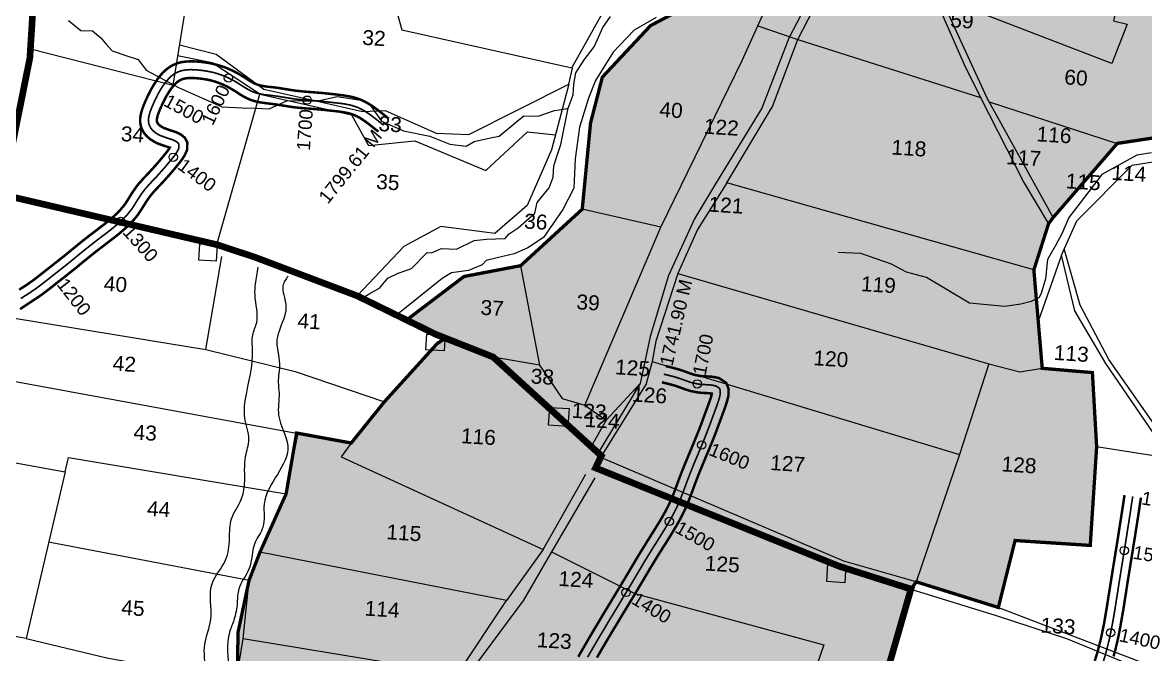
# Model space of a CAD drawing. Header units: inches. Extents: x 201618 to 222325, y 1599056 to 1612709.
# Drawn here: x 203274 to 204625, y 1604936 to 1605696 of the extents above; entities that cross this region are included whole.
import ezdxf
from ezdxf.enums import TextEntityAlignment as Align

# ---------------------------------------------------------------- set-up
doc = ezdxf.new("R2010")
doc.units = ezdxf.units.IN
doc.header["$LTSCALE"] = 15
doc.header["$MEASUREMENT"] = 0
doc.header["$PDMODE"] = 32
doc.header["$PDSIZE"] = 10
doc.linetypes.add('ACAD_ISO02W100', pattern=[15, 12, -3])
doc.linetypes.add('HIDDEN2', pattern=[0.1875, 0.125, -0.0625])
for name, color, linetype in [('CANAL1', 7, 'Continuous'), ('CHANAGE', 1, 'Continuous'), ('PLOTS', 7, 'Continuous'), ('PLOTS NO', 7, 'Continuous'), ('STREAMS', 4, 'Continuous'), ('VILLAGE BOUNDARY STONES', 1, 'Continuous'), ('VILLAGE BOUNDAY', 5, 'Continuous'), ('WUA-12', 3, 'Continuous')]:
    doc.layers.add(name, color=color, linetype=linetype)
doc.styles.get("Standard").update_dxf_attribs({"font": 'arial.ttf'})

msp = doc.modelspace()

# ---------------------------------------------------------------- hatches: boundary and pattern name
at = {"layer": 'PLOTS NO', "true_color": 0x58ba48}
h = msp.add_hatch(dxfattribs=at)
h.set_pattern_fill('ANSI31', color=85)
h.set_pattern_definition([(45, (0, 0), (-0.088388347648, 0.088388347648), [])])
h.paths.add_polyline_path([(203783.2, 1605316), (203736.1, 1605337.8), (203805.1, 1605390.1), (203873.2, 1605403.1), (203947.3, 1605471), (203957.3, 1605574.7), (203971.5, 1605629.8), (204029.4, 1605691.7), (204125.7, 1605742.6), (204135.3, 1605743.5), (204188, 1605781.4), (204271.6, 1605901.3), (204275.1, 1605907.3), (204316.9, 1605951.1), (204335, 1605970.7), (204374, 1606000.8), (204397.3, 1606027.5), (204410.1, 1606033.3), (204440.6, 1606072.6), (204495.1, 1606152.2), (204677, 1606277.9), (204684.4, 1606292.7), (204732.5, 1606313.3), (204823.1, 1606264.6), (204893.1, 1606252.8), (205011.2, 1606281.7), (205013, 1606242.2), (204993.5, 1606145.2), (204922.6, 1606073), (204870, 1606082.8), (204820.1, 1605900.7), (204836, 1605898.7), (204830.5, 1605885.7), (204819.5, 1605836.1), (204789.2, 1605742.3), (204766.1, 1605690.4), (204699.5, 1605566.6), (204590.7, 1605550.1), (204513.7, 1605461.1), (204508.1, 1605453.6), (204490.4, 1605398), (204500.5, 1605279.7), (204560.8, 1605274.6), (204565.9, 1605185.2), (204558.2, 1605066.8), (204467.8, 1605072.7), (204447.7, 1604992.2), (204349, 1605023), (204342.6, 1605014.3), (204268.3, 1605039.4), (204084.8, 1605108.8), (203963.3, 1605160), (203967.5, 1605174.5), (203903.8, 1605233.9), (203840.2, 1605293.3)])
at = {"layer": 'PLOTS NO', "true_color": 0xcd6928}
h = msp.add_hatch(color=32, dxfattribs=at)
h.dxf.hatch_style = 1
h.paths.add_polyline_path([(203403.5, 1604029.4), (203407.2, 1604051.6), (203410.9, 1604073.7), (203418.8, 1604092.4), (203412.8, 1604113.1), (203415.3, 1604124.6), (203445.7, 1604171.2), (203447.2, 1604170.7), (203460.9, 1604219.5), (203504.7, 1604267.9), (203552.3, 1604346.6), (203593.4, 1604414.1), (203640.1, 1604537.1), (203651.9, 1604565.6), (203637.5, 1604609.3), (203597.8, 1604738.2), (203565.8, 1604832.7), (203532.1, 1604887.4), (203533.4, 1604962.5), (203546.6, 1605024.7), (203559.7, 1605058.5), (203591.2, 1605128.8), (203603.8, 1605201.9), (203669.5, 1605189.9), (203709.4, 1605239.5), (203773.1, 1605309.7), (203783.2, 1605316), (203840.2, 1605293.3), (203967.5, 1605174.5), (203963.3, 1605160), (204084.8, 1605108.8), (204268.3, 1605039.4), (204342.6, 1605014.3), (204313.5, 1604913.4), (204392.3, 1604858.1), (204221.1, 1604898.4), (204206.6, 1604848.7), (204181.5, 1604850.1), (204160.2, 1604774.2), (204149.4, 1604735.5), (204141.1, 1604705.8), (204132.8, 1604676), (204129, 1604662.6), (204111.6, 1604600.2), (204106.3, 1604582.4), (204093.9, 1604540.8), (204078.5, 1604489.2), (204074.4, 1604482), (204057.3, 1604468), (204026.9, 1604398.5), (204000.6, 1604328), (203987, 1604277.2), (203968.2, 1604237.3), (203937.6, 1604202.1), (203885.4, 1604142.3), (203856.1, 1604116.6), (203820.5, 1604096.8), (203768.1, 1604080.6), (203757.2, 1604074), (203751.6, 1604062.8), (203751, 1604036.2), (203771.4, 1603977.1), (203776.3, 1603962.1), (203663.8, 1603983.1)])

# ---------------------------------------------------------------- linework, layer by layer
at = {"layer": 'CANAL1', "color": 200, "linetype": 'ByBlock', "ltscale": 40, "const_width": 3}
for points in [[(203270.2, 1605374.2), (203273.7, 1605376.5), (203277.1, 1605378.7), (203280.4, 1605380.9), (203283.3, 1605382.9), (203286.8, 1605385.4), (203289.9, 1605387.7), (203293.1, 1605390.2), (203296.3, 1605392.7), (203299.5, 1605395.2), (203302.7, 1605397.8), (203306, 1605400.3), (203309.2, 1605402.8), (203312.4, 1605405.4), (203315.6, 1605407.9), (203318.8, 1605410.4), (203322.3, 1605413.2), (203325.1, 1605415.4), (203328.3, 1605418), (203331.4, 1605420.6), (203334.6, 1605423.2), (203337.8, 1605425.8), (203341.6, 1605429), (203344.2, 1605431.1), (203347.5, 1605433.7), (203350.8, 1605436.2), (203354, 1605438.8), (203357.3, 1605441.3), (203361.5, 1605444.5), (203363.9, 1605446.3), (203367.1, 1605448.8), (203370.3, 1605451.2), (203373.5, 1605453.7), (203376.6, 1605456.2), (203380.8, 1605459.7), (203382.6, 1605461.2), (203385.5, 1605463.8), (203388.2, 1605466.4), (203390.8, 1605469.1), (203393.2, 1605471.8), (203396.5, 1605475.9), (203397.7, 1605477.4), (203399.8, 1605480.6), (203401.8, 1605483.9), (203404, 1605487.4), (203406.3, 1605491), (203410, 1605496.4), (203411.5, 1605498.5), (203414.3, 1605502), (203417.3, 1605505.3), (203420.2, 1605508.6), (203423.1, 1605511.6), (203425.8, 1605514.5), (203427.4, 1605516.2), (203431, 1605520.1), (203433.5, 1605522.9), (203436.1, 1605525.8), (203438.7, 1605528.9), (203441.5, 1605532.2), (203443.4, 1605534.5), (203447.4, 1605539.4), (203449.9, 1605542.8), (203451.3, 1605545), (203448.2, 1605546.1), (203443.4, 1605547.6), (203436.1, 1605550.3), (203432.8, 1605552), (203427.9, 1605555.1), (203423.4, 1605559), (203419.5, 1605563.8), (203416.7, 1605570), (203415.7, 1605575.5), (203415.8, 1605581.2), (203416.8, 1605586.6), (203418.3, 1605591.6), (203420, 1605596.3), (203422.2, 1605601.4), (203423.7, 1605604.7), (203425.6, 1605608.6), (203427.5, 1605612.5), (203429.6, 1605616.4), (203431.8, 1605620.2), (203434.9, 1605624.9), (203436.9, 1605627.8), (203439.8, 1605631.6), (203443.1, 1605635.3), (203446.9, 1605638.8), (203451.1, 1605642), (203455.7, 1605644.6), (203460.8, 1605646.6), (203465.9, 1605647.9), (203471, 1605648.5), (203475.9, 1605648.8), (203480.7, 1605648.7), (203485.7, 1605648.4), (203489.8, 1605648), (203494.3, 1605647.4), (203498.7, 1605646.7), (203503.1, 1605645.8), (203507.4, 1605644.7), (203511.6, 1605643.5), (203516, 1605642.1), (203520.2, 1605640.5), (203524.3, 1605638.7), (203528.4, 1605636.8), (203532.4, 1605634.7), (203536.5, 1605632.3), (203540.1, 1605630.1), (203543.6, 1605627.8), (203546.9, 1605625.7), (203550.1, 1605623.8), (203553.1, 1605622.2), (203555.8, 1605621.1), (203559, 1605620.1), (203562.3, 1605619.3), (203565.9, 1605618.7), (203569.7, 1605618.2), (203573.8, 1605617.8), (203578.2, 1605617.3), (203582.3, 1605616.7), (203586.5, 1605616), (203590.6, 1605615.4), (203594.7, 1605614.7), (203598.6, 1605614.1), (203602.9, 1605613.5), (203606.3, 1605613.1), (203610.2, 1605612.7), (203614.2, 1605612.3), (203618.2, 1605612), (203622.3, 1605611.7), (203627.4, 1605611.3), (203630.6, 1605611), (203634.7, 1605610.7), (203638.9, 1605610.3), (203643, 1605609.8), (203647.1, 1605609.4), (203652.6, 1605608.8), (203655.4, 1605608.4), (203659.7, 1605607.9), (203664.1, 1605607.2), (203668.6, 1605606.4), (203673.2, 1605605.3), (203679.3, 1605603.3), (203682.2, 1605602.1), (203686.5, 1605600), (203690.5, 1605597.7), (203694.4, 1605595.3), (203698.1, 1605592.7), (203702.9, 1605589.1), (203705, 1605587.5), (203708.3, 1605584.9), (203711.6, 1605582.3), (203714.7, 1605579.7)], [(203271.3, 1605350.8), (203274, 1605352.7), (203277.8, 1605355.3), (203281.1, 1605357.5), (203284.6, 1605359.7), (203288, 1605362), (203291.6, 1605364.3), (203294.8, 1605366.5), (203298.6, 1605369.2), (203302, 1605371.8), (203305.4, 1605374.4), (203308.6, 1605376.9), (203311.9, 1605379.5), (203315.1, 1605382.1), (203318.3, 1605384.6), (203321.5, 1605387.1), (203324.8, 1605389.6), (203328, 1605392.1), (203331.2, 1605394.7), (203334.8, 1605397.6), (203337.7, 1605399.9), (203340.9, 1605402.5), (203344.1, 1605405.2), (203347.3, 1605407.8), (203350.4, 1605410.3), (203354.2, 1605413.4), (203356.7, 1605415.4), (203359.9, 1605418), (203363.1, 1605420.5), (203366.3, 1605423), (203369.5, 1605425.4), (203373.7, 1605428.6), (203376, 1605430.4), (203379.3, 1605432.9), (203382.5, 1605435.4), (203385.9, 1605438), (203389.2, 1605440.6), (203393.7, 1605444.4), (203395.8, 1605446.2), (203399, 1605449.1), (203402.3, 1605452.2), (203405.4, 1605455.4), (203408.5, 1605458.8), (203412.5, 1605463.7), (203414.1, 1605466), (203416.5, 1605469.7), (203418.8, 1605473.3), (203421, 1605476.8), (203423, 1605480.1), (203426.3, 1605484.8), (203427.3, 1605486.2), (203429.7, 1605489.2), (203432.2, 1605492.1), (203434.9, 1605495), (203437.6, 1605497.9), (203440.4, 1605500.8), (203442, 1605502.5), (203445.8, 1605506.7), (203448.5, 1605509.7), (203451.2, 1605512.7), (203453.9, 1605515.9), (203456.8, 1605519.3), (203458.9, 1605521.8), (203463.2, 1605527.1), (203466.5, 1605531.5), (203469.5, 1605536.3), (203472.1, 1605542.3), (203472.4, 1605551.4), (203469.4, 1605556.9), (203464.5, 1605560.9), (203459.4, 1605563.4), (203454.5, 1605565.1), (203450, 1605566.5), (203444.1, 1605568.7), (203442.6, 1605569.5), (203439.8, 1605571.2), (203437.9, 1605572.9), (203436.7, 1605574.4), (203435.9, 1605576.1), (203435.7, 1605577.1), (203435.8, 1605579.2), (203436.3, 1605582), (203437.2, 1605585.2), (203438.6, 1605588.8), (203440.5, 1605593.3), (203441.9, 1605596.3), (203443.6, 1605599.9), (203445.3, 1605603.3), (203447, 1605606.6), (203448.9, 1605609.7), (203451.4, 1605613.7), (203452.9, 1605615.9), (203455.2, 1605618.7), (203457.5, 1605621.3), (203459.8, 1605623.5), (203462.1, 1605625.2), (203464.4, 1605626.5), (203466.9, 1605627.5), (203469.7, 1605628.2), (203472.8, 1605628.6), (203476.2, 1605628.8), (203479.9, 1605628.7), (203484.1, 1605628.4), (203487.6, 1605628.1), (203491.4, 1605627.6), (203495.1, 1605627), (203498.7, 1605626.3), (203502.3, 1605625.4), (203505.7, 1605624.4), (203509.3, 1605623.2), (203512.7, 1605621.9), (203516.1, 1605620.5), (203519.5, 1605618.9), (203522.8, 1605617.1), (203526.2, 1605615.1), (203529.4, 1605613.2), (203532.8, 1605611), (203536.5, 1605608.6), (203540.4, 1605606.3), (203544.6, 1605604.1), (203548.9, 1605602.3), (203553.8, 1605600.8), (203558.5, 1605599.7), (203563, 1605599), (203567.3, 1605598.4), (203571.5, 1605597.9), (203575.7, 1605597.4), (203579.4, 1605596.9), (203583.4, 1605596.3), (203587.4, 1605595.6), (203591.4, 1605595), (203595.6, 1605594.3), (203600.3, 1605593.6), (203604.1, 1605593.2), (203608.3, 1605592.8), (203612.5, 1605592.4), (203616.7, 1605592.1), (203620.8, 1605591.8), (203625.7, 1605591.4), (203628.8, 1605591.1), (203632.8, 1605590.8), (203636.9, 1605590.4), (203640.9, 1605589.9), (203644.9, 1605589.5), (203650.3, 1605588.9), (203653, 1605588.6), (203657, 1605588.1), (203660.8, 1605587.5), (203664.4, 1605586.8), (203667.7, 1605586), (203672.4, 1605584.5), (203674, 1605583.8), (203677.2, 1605582.3), (203680.2, 1605580.6), (203683.3, 1605578.6), (203686.4, 1605576.5), (203690.8, 1605573.2), (203692.7, 1605571.7), (203695.9, 1605569.2), (203699, 1605566.7), (203702.2, 1605564.1)], [(203965, 1604931.9), (203967.6, 1604936.4), (203969.9, 1604940.5), (203972.8, 1604945.3), (203975.4, 1604949.8), (203978, 1604954.2), (203980.7, 1604958.7), (203983.3, 1604963.1), (203986, 1604967.6), (203988.7, 1604972), (203991.4, 1604976.5), (203994, 1604980.9), (203996.7, 1604985.3), (203999.4, 1604989.8), (204002.1, 1604994.2), (204004.8, 1604998.7), (204007.5, 1605003.1), (204010.2, 1605007.6), (204012.9, 1605012.1), (204015.5, 1605016.5), (204018.2, 1605021), (204021.3, 1605026.2), (204023.5, 1605030), (204026.2, 1605034.4), (204028.8, 1605038.9), (204031.5, 1605043.3), (204034, 1605047.5), (204036.8, 1605052.1), (204039.5, 1605056.5), (204042.3, 1605060.8), (204045, 1605065.2), (204047.2, 1605068.6), (204050.6, 1605074), (204053.4, 1605078.5), (204056.1, 1605083), (204058.8, 1605087.5), (204060.4, 1605090.3), (204064.2, 1605096.8), (204066.7, 1605101.6), (204069.2, 1605106.5), (204072.4, 1605113.3), (204073.7, 1605116.5), (204075.7, 1605121.5), (204077.6, 1605126.5), (204079.5, 1605131.4), (204081.6, 1605137.2), (204083, 1605141.1), (204084.9, 1605145.9), (204086.7, 1605150.7), (204088.6, 1605155.4), (204090.6, 1605160.2), (204092.5, 1605164.9), (204094.5, 1605169.7), (204096.5, 1605174.5), (204098.6, 1605179.3), (204100.2, 1605183.3), (204102.6, 1605189.1), (204104.6, 1605194), (204106.5, 1605198.9), (204108.4, 1605203.8), (204109.5, 1605206.8), (204111.9, 1605213.2), (204113.6, 1605217.9), (204115.4, 1605222.8), (204118.2, 1605230.3), (204119.4, 1605233.7), (204121.5, 1605240.1), (204123.2, 1605247.1), (204123.3, 1605254.8), (204120.5, 1605262.2), (204111.8, 1605268), (204104.2, 1605269.5), (204097.6, 1605270), (204091.6, 1605270.3), (204089.2, 1605270.5), (204082.2, 1605271.9), (204078, 1605273.2), (204073.5, 1605274.9), (204067.1, 1605277.2), (204063.4, 1605278.4), (204058.1, 1605279.8), (204052.9, 1605281.2), (204047.7, 1605282.4)], [(203942.5, 1604932.8), (203945.1, 1604937.4), (203947.7, 1604941.9), (203950.3, 1604946.4), (203952.7, 1604950.5), (203955.5, 1604955.4), (203958.2, 1604959.9), (203960.8, 1604964.4), (203963.5, 1604968.9), (203966.2, 1604973.4), (203968.9, 1604977.9), (203971.5, 1604982.3), (203974.2, 1604986.8), (203976.9, 1604991.2), (203979.6, 1604995.7), (203982.3, 1605000.1), (203985, 1605004.6), (203987.7, 1605009), (203990.4, 1605013.5), (203993.1, 1605017.9), (203995.7, 1605022.4), (203998.4, 1605026.8), (204001, 1605031.2), (204004.1, 1605036.4), (204006.3, 1605040.2), (204009, 1605044.6), (204011.6, 1605049.1), (204014.3, 1605053.6), (204016.9, 1605057.9), (204019.8, 1605062.6), (204022.6, 1605067), (204025.3, 1605071.5), (204028.1, 1605075.9), (204030.2, 1605079.3), (204033.6, 1605084.6), (204036.3, 1605089), (204039, 1605093.4), (204041.6, 1605097.7), (204043.1, 1605100.2), (204046.6, 1605106.5), (204049, 1605110.9), (204051.2, 1605115.3), (204054.1, 1605121.5), (204055.3, 1605124.2), (204057.1, 1605128.8), (204058.9, 1605133.5), (204060.7, 1605138.4), (204062.8, 1605144.2), (204064.3, 1605148.2), (204066.2, 1605153.1), (204068.1, 1605158), (204070.1, 1605162.9), (204072.1, 1605167.8), (204074.1, 1605172.6), (204076.1, 1605177.4), (204078.1, 1605182.2), (204080.1, 1605187), (204081.7, 1605190.9), (204084, 1605196.6), (204086, 1605201.4), (204087.9, 1605206.2), (204089.7, 1605210.9), (204090.8, 1605213.8), (204093.1, 1605220.1), (204094.8, 1605224.8), (204096.6, 1605229.6), (204099.4, 1605237.2), (204100.5, 1605240.3), (204102.3, 1605245.5), (204103.1, 1605249.3), (204101.5, 1605249.6), (204096.3, 1605250), (204090.1, 1605250.3), (204086.4, 1605250.7), (204077.2, 1605252.5), (204071.6, 1605254.3), (204066.6, 1605256.1), (204060.6, 1605258.3), (204057.7, 1605259.2), (204053, 1605260.5), (204048.1, 1605261.7), (204043.1, 1605262.9)], [(204563.7, 1604928), (204567, 1604938.9), (204568.9, 1604946.1), (204571.2, 1604955.3), (204573.1, 1604964.5), (204575, 1604973.9), (204576.6, 1604983.4), (204578.2, 1604992.9), (204579.7, 1605002.5), (204581.1, 1605011.2), (204582.8, 1605021.7), (204584.3, 1605031.3), (204585.8, 1605040.9), (204587.4, 1605050.5), (204588.9, 1605060.1), (204590.5, 1605069.7), (204592, 1605079.3), (204592.9, 1605085.2), (204595, 1605098.5), (204596.5, 1605108.1), (204598, 1605117.7), (204599.4, 1605127.3)], [(204586.3, 1604933.4), (204588.3, 1604941.1), (204590.7, 1604950.8), (204592.7, 1604960.5), (204594.6, 1604970.3), (204596.3, 1604980), (204598, 1604989.7), (204599.5, 1604999.4), (204600.9, 1605008.1), (204602.5, 1605018.6), (204604, 1605028.2), (204605.6, 1605037.8), (204607.1, 1605047.4), (204608.7, 1605057), (204610.2, 1605066.6), (204611.8, 1605076.2), (204612.7, 1605082.1), (204614.8, 1605095.4), (204616.3, 1605105), (204617.7, 1605114.7), (204619.2, 1605124.3)]]:
    msp.add_lwpolyline(points, dxfattribs=at)
at = {"layer": 'CANAL1', "color": 1, "linetype": 'HIDDEN2', "ltscale": 15, "const_width": 2}
for points in [[(203272.2, 1605363.6), (203275.7, 1605365.9), (203279.1, 1605368.1), (203282.6, 1605370.3), (203286, 1605372.6), (203289.1, 1605374.7), (203292.7, 1605377.3), (203296, 1605379.8), (203299.2, 1605382.3), (203302.5, 1605384.8), (203305.7, 1605387.3), (203308.9, 1605389.9), (203312.1, 1605392.4), (203315.4, 1605395), (203318.6, 1605397.5), (203321.8, 1605400), (203325, 1605402.6), (203328.6, 1605405.4), (203331.4, 1605407.7), (203334.6, 1605410.3), (203337.8, 1605412.9), (203340.9, 1605415.5), (203344.1, 1605418.1), (203347.9, 1605421.2), (203350.5, 1605423.3), (203353.7, 1605425.8), (203356.9, 1605428.3), (203360.2, 1605430.9), (203363.4, 1605433.4), (203367.6, 1605436.6), (203369.9, 1605438.4), (203373.2, 1605440.8), (203376.4, 1605443.3), (203379.7, 1605445.8), (203382.9, 1605448.4), (203387.3, 1605452), (203389.2, 1605453.7), (203392.2, 1605456.5), (203395.2, 1605459.3), (203398.1, 1605462.2), (203400.9, 1605465.3), (203404.5, 1605469.8), (203405.9, 1605471.7), (203408.2, 1605475.1), (203410.3, 1605478.6), (203412.5, 1605482.1), (203414.7, 1605485.6), (203418.1, 1605490.6), (203419.4, 1605492.3), (203422, 1605495.6), (203424.7, 1605498.7), (203427.5, 1605501.8), (203430.3, 1605504.8), (203433.1, 1605507.7), (203434.7, 1605509.3), (203438.4, 1605513.4), (203441, 1605516.3), (203443.6, 1605519.3), (203446.3, 1605522.4), (203449.1, 1605525.8), (203451.1, 1605528.2), (203455.3, 1605533.2), (203458.2, 1605537.1), (203460.6, 1605541), (203462.2, 1605544.6), (203462.3, 1605549), (203461.5, 1605550.4), (203459.1, 1605552.4), (203455.6, 1605554.1), (203451.3, 1605555.6), (203446.7, 1605557.1), (203440.1, 1605559.5), (203437.7, 1605560.7), (203433.8, 1605563.1), (203430.6, 1605565.9), (203428.1, 1605569.1), (203426.3, 1605573.1), (203425.7, 1605576.3), (203425.8, 1605580.2), (203426.5, 1605584.3), (203427.8, 1605588.4), (203429.3, 1605592.5), (203431.4, 1605597.3), (203432.8, 1605600.5), (203434.6, 1605604.3), (203436.4, 1605607.9), (203438.3, 1605611.5), (203440.3, 1605615), (203443.1, 1605619.3), (203444.9, 1605621.8), (203447.5, 1605625.1), (203450.3, 1605628.3), (203453.3, 1605631.1), (203456.6, 1605633.6), (203460.1, 1605635.6), (203463.9, 1605637.1), (203467.8, 1605638), (203471.9, 1605638.6), (203476.1, 1605638.8), (203480.3, 1605638.7), (203484.9, 1605638.4), (203488.7, 1605638), (203492.8, 1605637.5), (203496.9, 1605636.8), (203500.9, 1605636), (203504.8, 1605635.1), (203508.7, 1605634), (203512.6, 1605632.7), (203516.4, 1605631.2), (203520.2, 1605629.6), (203523.9, 1605627.8), (203527.6, 1605625.9), (203531.4, 1605623.7), (203534.7, 1605621.6), (203538.2, 1605619.4), (203541.7, 1605617.2), (203545.2, 1605615.1), (203548.8, 1605613.2), (203552.3, 1605611.7), (203556.4, 1605610.4), (203560.4, 1605609.5), (203564.4, 1605608.8), (203568.5, 1605608.3), (203572.7, 1605607.9), (203577, 1605607.3), (203580.9, 1605606.8), (203585, 1605606.2), (203589, 1605605.5), (203593, 1605604.8), (203597.1, 1605604.2), (203601.6, 1605603.5), (203605.2, 1605603.1), (203609.3, 1605602.7), (203613.4, 1605602.4), (203617.5, 1605602), (203621.5, 1605601.7), (203626.5, 1605601.4), (203629.7, 1605601.1), (203633.8, 1605600.7), (203637.9, 1605600.3), (203641.9, 1605599.9), (203646, 1605599.4), (203651.4, 1605598.8), (203654.2, 1605598.5), (203658.3, 1605598), (203662.4, 1605597.4), (203666.5, 1605596.6), (203670.5, 1605595.7), (203675.9, 1605593.9), (203678.1, 1605593), (203681.8, 1605591.2), (203685.4, 1605589.2), (203688.9, 1605586.9), (203692.3, 1605584.6), (203696.8, 1605581.2), (203698.9, 1605579.6), (203702.1, 1605577), (203705.3, 1605574.5), (203708.5, 1605571.9)], [(203953.8, 1604932.4), (203956.3, 1604936.9), (203958.9, 1604941.4), (203961.3, 1604945.5), (203964.2, 1604950.4), (203966.8, 1604954.9), (203969.4, 1604959.3), (203972.1, 1604963.8), (203974.8, 1604968.3), (203977.4, 1604972.7), (203980.1, 1604977.2), (203982.8, 1604981.6), (203985.5, 1604986.1), (203988.2, 1604990.5), (203990.9, 1604995), (203993.6, 1604999.4), (203996.2, 1605003.9), (203998.9, 1605008.3), (204001.6, 1605012.8), (204004.3, 1605017.2), (204007, 1605021.7), (204009.6, 1605026.1), (204012.7, 1605031.3), (204014.9, 1605035.1), (204017.6, 1605039.5), (204020.2, 1605044), (204022.9, 1605048.5), (204025.5, 1605052.7), (204028.3, 1605057.3), (204031, 1605061.7), (204033.8, 1605066.2), (204036.6, 1605070.5), (204038.7, 1605073.9), (204042.1, 1605079.3), (204044.9, 1605083.8), (204047.6, 1605088.2), (204050.2, 1605092.6), (204051.8, 1605095.3), (204055.4, 1605101.7), (204057.9, 1605106.3), (204060.2, 1605110.9), (204063.2, 1605117.4), (204064.5, 1605120.4), (204066.4, 1605125.2), (204068.3, 1605130), (204070.1, 1605134.9), (204072.2, 1605140.7), (204073.7, 1605144.7), (204075.6, 1605149.5), (204077.4, 1605154.4), (204079.4, 1605159.2), (204081.3, 1605164), (204083.3, 1605168.8), (204085.3, 1605173.5), (204087.3, 1605178.3), (204089.3, 1605183.1), (204091, 1605187.1), (204093.3, 1605192.9), (204095.3, 1605197.7), (204097.2, 1605202.6), (204099, 1605207.4), (204100.2, 1605210.3), (204102.5, 1605216.7), (204104.2, 1605221.4), (204106, 1605226.2), (204108.8, 1605233.8), (204109.9, 1605237), (204111.9, 1605242.8), (204113.2, 1605248.3), (204113.3, 1605253.1), (204112.3, 1605255.7), (204107.9, 1605258.6), (204102.9, 1605259.6), (204097, 1605260), (204090.8, 1605260.3), (204087.8, 1605260.6), (204079.7, 1605262.2), (204074.8, 1605263.8), (204070.1, 1605265.5), (204063.8, 1605267.7), (204060.5, 1605268.8), (204055.6, 1605270.2), (204050.5, 1605271.4), (204045.4, 1605272.7)]]:
    msp.add_lwpolyline(points, dxfattribs=at)
at = {"layer": 'CANAL1', "color": 1, "linetype": 'HIDDEN2', "ltscale": 40, "const_width": 2}
msp.add_lwpolyline([(204573.3, 1604924.9), (204576.6, 1604936.1), (204578.6, 1604943.6), (204580.9, 1604953), (204582.9, 1604962.5), (204584.8, 1604972.1), (204586.5, 1604981.7), (204588.1, 1604991.3), (204589.6, 1605000.9), (204591, 1605009.7), (204592.6, 1605020.2), (204594.2, 1605029.8), (204595.7, 1605039.4), (204597.3, 1605049), (204598.8, 1605058.6), (204600.4, 1605068.1), (204601.9, 1605077.7), (204602.8, 1605083.7), (204604.9, 1605096.9), (204606.4, 1605106.6), (204607.8, 1605116.2), (204609.3, 1605125.8)], dxfattribs=at)
at = {"layer": 'CHANAGE'}
for p in [(203521.8, 1605628.8), (203616.5, 1605602.1), (203455.5, 1605533.5), (203392.2, 1605456.4), (204085.6, 1605261), (204091.1, 1605187.5), (204052, 1605095.6), (204599.1, 1605060.6), (204000.1, 1605010.2), (204582.8, 1604961.9)]:
    msp.add_point(p, dxfattribs=at)
at = {"layer": 'PLOTS'}
for points in [[(203283.7, 1605663.9), (203455.2, 1605620.1), (203475.7, 1605746.9), (203721.8, 1605716.6), (203730.5, 1605686.5), (203934.9, 1605640.8), (203971.5, 1605706.5), (203936.4, 1605790.5), (203736.4, 1605835.8), (203721.8, 1605716.6)], [(204206.5, 1605675), (204225.1, 1605710.7), (204267.6, 1605786.9), (204312.7, 1605836.8), (204334.2, 1605804.4), (204347.7, 1605775), (204363.8, 1605740.4), (204380.5, 1605704.4), (204406.4, 1605644.9), (204426.2, 1605605.3)], [(203873.2, 1605403.1), (203947.3, 1605471), (203957.3, 1605574.7), (203971.5, 1605629.8), (204031.3, 1605692.4), (204125.7, 1605742.6), (204135.3, 1605743.5), (204211, 1605706), (204195.7, 1605676.7), (204163.2, 1605592.6), (204107.7, 1605501.6), (204082.2, 1605459.6), (204051.2, 1605391.4), (204028.9, 1605318.1), (204017, 1605261.5), (203966.4, 1605178.1)], [(204513.7, 1605461.1), (204590.7, 1605550.1), (204699.5, 1605566.6), (204766.1, 1605690.4), (204789.2, 1605742.3)], [(204041.8, 1605449.6), (204139.7, 1605649.8), (204173.2, 1605724.7)], [(204513.7, 1605461.1), (204434.5, 1605603.7), (204380.9, 1605720.2)], [(204766.1, 1605690.4), (204594.1, 1605731.1), (204586.1, 1605697.5), (204602.6, 1605693.6), (204584.1, 1605646), (204381.1, 1605724.6)], [(204158.3, 1605691.6), (204206.5, 1605675), (204426.2, 1605605.3), (204478.4, 1605503), (204508.1, 1605453.6), (204490.4, 1605398), (204121, 1605502.9), (204176.2, 1605594.4), (204206.5, 1605675)], [(203463.1, 1605668.7), (203507.1, 1605657.3), (203564.6, 1605615.3), (203630.6, 1605600.3), (203683, 1605588.6), (203710.4, 1605589.6), (203771.7, 1605562.6), (203810.9, 1605561), (203931.3, 1605621.2), (203935.6, 1605640.6)], [(203507.8, 1605428.4), (203559.5, 1605609.2), (203502.3, 1605647.1), (203460.5, 1605655.2)], [(203931.3, 1605621.2), (203910.2, 1605542.4), (203881, 1605475.5), (203842, 1605441.8), (203777.3, 1605450.2), (203732.6, 1605426.2), (203676.5, 1605366.9)], [(203559.5, 1605609.2), (203669.8, 1605584.6), (203690.1, 1605547.4), (203746, 1605553.3), (203831.5, 1605517.6), (203881.4, 1605563.9), (203915, 1605560.5)], [(204436.5, 1605600.1), (204590.7, 1605550.1)], [(204523.6, 1605415.8), (204541.9, 1605456.9), (204608.7, 1605523.9), (204719.4, 1605541.7), (204823.7, 1605512.4), (204757.8, 1605360.4), (204735.4, 1605220.5), (204712.6, 1605106.5), (204665.8, 1605168.6), (204580.7, 1605290.2), (204568.4, 1605313.3), (204545.9, 1605355.6), (204527, 1605423.5)], [(204121, 1605502.9), (204085.8, 1605446.5), (204062.2, 1605393.6), (204035.9, 1605312.4), (204031.3, 1605288.1), (204024, 1605261), (203970.3, 1605174.5)], [(203950.4, 1605235.4), (204041.8, 1605449.6), (203947.3, 1605471)], [(203494.7, 1605302.5), (203513.8, 1605414.3)], [(204655, 1605171.4), (204576.8, 1605285.7), (204539.6, 1605349), (204523.6, 1605415.8), (204496.4, 1605338.6), (204500.5, 1605279.7)], [(203736.1, 1605337.8), (203805.1, 1605390.1), (203873.2, 1605403.1), (203896, 1605283.7), (203840.2, 1605293.3)], [(204496.4, 1605338.6), (204490.4, 1605398)], [(204062.2, 1605393.6), (204436.4, 1605285), (204401, 1605176.2)], [(203220.2, 1605347.2), (203494.7, 1605302.5), (203601.9, 1605275.9), (203709.4, 1605239.5), (203773.1, 1605309.7)], [(204031.3, 1605288.1), (204401, 1605176.2), (204349, 1605023), (204261.7, 1605047.8), (203969.6, 1605172.4)], [(203206.3, 1605274.6), (203603.8, 1605201.9), (203669.5, 1605189.9), (203709.4, 1605239.5)], [(203896, 1605283.7), (203923, 1605243.4), (203950.4, 1605235.4), (203976.2, 1605217.3), (203957.9, 1605185.8)], [(204436.4, 1605285), (204473.7, 1605275.6), (204500.5, 1605279.7), (204560.8, 1605274.6), (204565.9, 1605185.2), (204558.2, 1605066.8), (204467.8, 1605072.7), (204447.7, 1604992.2), (204349, 1605023)], [(203976.2, 1605217.3), (204017, 1605261.5)], [(203900.5, 1605062), (203856.2, 1605000.4), (203559.7, 1605058.5), (203591.2, 1605128.8), (203605.4, 1605199.8)], [(203163.9, 1605184.4), (203325.3, 1605155.2), (203329.7, 1605172.5), (203591.2, 1605128.8)], [(203669.5, 1605189.9), (203657.5, 1605173.1), (203900.5, 1605062), (203951.6, 1605152.4)], [(204447.7, 1604992.2), (204681.7, 1604902.8), (204696.4, 1605001.7), (204708.2, 1605045.6), (204710.2, 1605096.2), (204655, 1605171.4), (204565.9, 1605185.2)], [(203325.3, 1605155.2), (203278.4, 1604954.7), (203124.1, 1604982.5)], [(203962.4, 1605148.1), (203909.3, 1605057.2), (203876.5, 1605001.1), (203808.6, 1604909.1), (203760.6, 1604844), (203709.9, 1604783.9), (203686.7, 1604754.6), (203639, 1604660.9), (203629.4, 1604641.9), (203652, 1604599.3), (203600.4, 1604610.1), (203570.3, 1604579.7), (203494.9, 1604501.1), (204043, 1604398.4), (204078.5, 1604489.2), (203570.3, 1604579.7)], [(203546.6, 1605024.7), (203305.5, 1605070.6)], [(203278.4, 1604954.7), (203375.7, 1604931.6), (203467.9, 1604915), (203531.8, 1604908.1), (203539.5, 1604954.8), (203546.6, 1605024.7), (203559.7, 1605058.5)], [(203910.5, 1605059.2), (204010.5, 1605008.8), (204238, 1604947.2), (204221.1, 1604898.4), (204392.3, 1604858.1)], [(204342.6, 1605014.3), (204445.1, 1604982.7), (204529.7, 1604954.7), (204643.8, 1604908), (204620, 1604849.9), (204615.8, 1604744.8)], [(203497.8, 1604826), (203702.9, 1604787), (203797.2, 1604912.1), (203856.2, 1605000.4)], [(203797.2, 1604912.1), (203539.4, 1604954.5)]]:
    msp.add_lwpolyline(points, dxfattribs=at)
at = {"layer": 'STREAMS'}
for points in [[(203329.5, 1605697.7), (203344.5, 1605685.9), (203358.4, 1605685.4), (203368.3, 1605677.1), (203374.5, 1605670), (203382, 1605661.5), (203399.7, 1605655.5), (203413.2, 1605651), (203423, 1605638.2), (203461.9, 1605617.4), (203490.8, 1605604.3), (203513.7, 1605594), (203538.4, 1605593), (203554.7, 1605592.4), (203570.9, 1605591.7), (203592.7, 1605601.8), (203627.8, 1605600.9), (203652.4, 1605606.7), (203681.1, 1605602), (203690.5, 1605598.5), (203705.9, 1605576.8), (203732.2, 1605565.1), (203763.9, 1605558.7), (203788, 1605549.3), (203807.9, 1605546.6), (203817.3, 1605552.4), (203836.8, 1605556.7), (203847.3, 1605559), (203868.6, 1605576.3), (203877.2, 1605583.4), (203894.5, 1605582.7), (203914, 1605589.6), (203927.6, 1605591.8), (203930.5, 1605592.3)], [(203682.5, 1605364), (203692.9, 1605370.6), (203703.6, 1605376.1), (203713.5, 1605388.1), (203725.8, 1605394.2), (203736.5, 1605397.9), (203742.1, 1605399.9), (203761, 1605418.8), (203766, 1605418.6), (203778, 1605423.7), (203787.1, 1605423.3), (203796.2, 1605422.9), (203817.5, 1605433.4), (203832, 1605434.9), (203854.8, 1605435.8), (203859.3, 1605441.2), (203870.3, 1605448.5), (203890.2, 1605466.1), (203893.1, 1605479), (203907.4, 1605496.5), (203912.4, 1605509.5), (203913, 1605523.1), (203917.2, 1605535.5), (203921.6, 1605548.6), (203930.5, 1605592.3), (203936.4, 1605608.4), (203937, 1605621.5), (203939.8, 1605635.1), (203949.7, 1605650.4), (203961.7, 1605666.4), (203971.9, 1605689.5), (203981.2, 1605702.5)], [(204036.3, 1605701.5), (204009.7, 1605686.2), (203992.2, 1605667.9), (203984.5, 1605659.9), (203963.4, 1605625.9), (203955, 1605604.7), (203943.9, 1605569.5), (203938.6, 1605531.6), (203937.2, 1605496.1), (203924, 1605470.7), (203900.6, 1605437.1), (203881.9, 1605424.7), (203865.3, 1605417.4), (203845.2, 1605412.6), (203831.8, 1605409.3), (203827.1, 1605404.3), (203810.6, 1605397.5), (203790.1, 1605394.7), (203778.9, 1605387.6), (203723.8, 1605343.8)], [(204631.7, 1605538.6), (204614.3, 1605536), (204572, 1605512.6), (204545.9, 1605478.7), (204532.4, 1605461.1), (204524.1, 1605441.2), (204515.9, 1605426.6), (204509.9, 1605416.1), (204506.7, 1605410.4), (204504.2, 1605387.2), (204499.3, 1605369.5), (204496.2, 1605364.6), (204487.3, 1605359.9), (204474.6, 1605356.9), (204455.3, 1605354.2), (204413.1, 1605358.1), (204361.4, 1605388.8), (204337.2, 1605395.5), (204319.4, 1605404.9), (204282.5, 1605417.9), (204263.3, 1605418.7), (204255, 1605419)]]:
    msp.add_lwpolyline(points, dxfattribs=at)
for points in [[(203067.8, 1603336.8), (203087.6, 1603355.1), (203124.8, 1603383.7), (203141.1, 1603404.3), (203144, 1603410.8), (203164.9, 1603439.9), (203169.4, 1603449.7), (203174.7, 1603475.6), (203181.5, 1603512.3), (203197.2, 1603553.9), (203201.3, 1603575.1), (203205.7, 1603596.6), (203221.3, 1603630.5), (203223.9, 1603646.6), (203221.4, 1603673.5), (203227.6, 1603715.3), (203230.2, 1603748.7), (203237.1, 1603767), (203264, 1603806.6), (203272, 1603829.3), (203287.4, 1603848.6), (203297.7, 1603881.2), (203304.4, 1603894.4), (203320.8, 1603920.6), (203326.9, 1603937.7), (203338.6, 1603972.4), (203347.7, 1603986.5), (203348.8, 1604015.2), (203348.8, 1604024.9), (203353.2, 1604039.9), (203359.2, 1604076.1), (203376.6, 1604103.3), (203380.9, 1604129.6), (203406.2, 1604164.5), (203411.9, 1604190.7), (203429.8, 1604217.2), (203439.3, 1604232.2), (203449.5, 1604261), (203462, 1604284.2), (203467.8, 1604312.5), (203488.5, 1604334.5), (203495.7, 1604352), (203499.6, 1604361.5), (203511.1, 1604368.8), (203521, 1604374.4), (203530, 1604381), (203536.3, 1604390.6), (203536.3, 1604403), (203532.5, 1604413.7), (203541.4, 1604429.9), (203546.5, 1604429.2), (203556.5, 1604437.4), (203561, 1604447.1), (203577.5, 1604458.7), (203582.4, 1604470.9), (203580.2, 1604475), (203572.7, 1604491.7), (203580.1, 1604509), (203592.5, 1604524.1), (203613.7, 1604549.7), (203612.7, 1604569.9), (203602, 1604616.3), (203579.1, 1604664.8), (203569.8, 1604676.5), (203549.3, 1604732.4), (203538.6, 1604762.5), (203536.3, 1604793.2), (203514.5, 1604822.4), (203496.5, 1604853.5), (203494.4, 1604915), (203493.4, 1604948.1), (203500.6, 1604977.6), (203502.1, 1605020.6), (203518.4, 1605049.2), (203523.1, 1605075), (203525.6, 1605098.7), (203537.3, 1605122), (203541.2, 1605140.8), (203542.5, 1605173.8), (203546.5, 1605194.3), (203541.5, 1605220.2), (203542.5, 1605243), (203550.9, 1605302.5), (203551, 1605319.5), (203555.8, 1605334.8), (203553.8, 1605367.8), (203554.5, 1605381), (203557.7, 1605401.3)], [(203593.6, 1605390.7), (203587.4, 1605379), (203590.9, 1605356.3), (203583.9, 1605327.9), (203580.2, 1605314.3), (203583.2, 1605285), (203581.8, 1605262.6), (203582.7, 1605249.9), (203582.2, 1605223.3), (203593.3, 1605186.6), (203564.8, 1605116.3), (203563.4, 1605088.9), (203554.1, 1605070.9), (203546.5, 1605038.3), (203534.3, 1605014.7), (203532.4, 1604998.2), (203528.4, 1604977), (203523.1, 1604962.2), (203522.5, 1604916.4), (203527.2, 1604887.3), (203555.4, 1604848.3), (203563.6, 1604822.2), (203572.5, 1604801.2), (203578.5, 1604786.4), (203580.8, 1604770.9), (203582.9, 1604759.6), (203601.5, 1604709.1), (203609, 1604675.7), (203618.4, 1604653.2), (203620.3, 1604641.4), (203641, 1604609.4), (203647, 1604571.5), (203647.3, 1604558.4), (203646.5, 1604538.7), (203629.8, 1604512.9), (203617.5, 1604496), (203607.1, 1604472), (203608.7, 1604450), (203604.7, 1604439.9), (203585.5, 1604409.7), (203578.4, 1604382), (203572, 1604371.4), (203550.6, 1604352.5), (203541.4, 1604338.8), (203534.4, 1604319.4), (203523.4, 1604303.1), (203516.9, 1604292.2), (203514.2, 1604278.1), (203474.3, 1604247.1), (203462.8, 1604225.6), (203436.7, 1604172.4), (203408.3, 1604132.2), (203400.7, 1604115.8), (203399.3, 1604076.8), (203388.9, 1604050.9), (203378.2, 1603995.4), (203364.1, 1603976.3), (203359.8, 1603964.8), (203352.5, 1603938.5), (203335.7, 1603908.6), (203323.7, 1603894.8), (203304.2, 1603846.4), (203292.7, 1603832.7), (203282.2, 1603785.6), (203277.8, 1603775.8), (203260.8, 1603746.3), (203257.3, 1603717.6), (203257.9, 1603705.2), (203249.3, 1603677), (203245.8, 1603667.2), (203246.1, 1603644.9), (203236.3, 1603610.4), (203230.8, 1603585.4), (203231.3, 1603573.2), (203230.7, 1603545.6), (203220.1, 1603531.3), (203213.7, 1603503.6), (203203.8, 1603482.2), (203192.6, 1603464.3), (203166, 1603417.6), (203156.8, 1603411.5), (203140.2, 1603387.8), (203121, 1603360.4), (203111.2, 1603352), (203094.7, 1603334.1), (203058.4, 1603289.5), (203039.4, 1603256.6), (203028.9, 1603227.2), (203013.1, 1603209.4), (202973.6, 1603173.8), (202951.6, 1603152), (202920.1, 1603134), (202907.5, 1603122.8), (202894.7, 1603118.3), (202886.1, 1603114.6), (202823.2, 1603077.5), (202780.7, 1603073.8), (202760.7, 1603079.3), (202740.2, 1603089.9), (202730.4, 1603091.9), (202678, 1603087.2)]]:
    msp.add_spline(points, degree=3, dxfattribs=at)
at = {"layer": 'VILLAGE BOUNDARY STONES'}
for points in [[(203487.3, 1605429.3), (203508.3, 1605428), (203507.1, 1605408.6), (203486.1, 1605409.9)], [(203760.3, 1605320.9), (203782.4, 1605319.5), (203781.2, 1605300.7), (203759.2, 1605302.1)], [(203908.2, 1605232.7), (203931.4, 1605231.3), (203930, 1605209.8), (203906.9, 1605211.3)], [(204242.7, 1605044.5), (204264.3, 1605043.1), (204262.9, 1605022), (204241.3, 1605023.4)]]:
    msp.add_lwpolyline(points, close=True, dxfattribs=at)
at = {"layer": 'VILLAGE BOUNDAY', "linetype": 'ACAD_ISO02W100', "ltscale": 0.2, "const_width": 8}
msp.add_lwpolyline([(204663, 1604636.6), (204601.7, 1604666.8), (204615.8, 1604744.8), (204313.5, 1604913.4), (204342.6, 1605014.3), (204256.1, 1605041.8), (203963.3, 1605160), (203970.3, 1605174.5), (203840.2, 1605293.3), (203771.1, 1605320.6), (203676.5, 1605366.9), (203553.1, 1605413.5), (203507.8, 1605428.4), (203250, 1605488.5), (203283, 1605652.5), (203311, 1606093.8)], dxfattribs=at)
at = {"layer": 'WUA-12', "color": 15, "const_width": 4}
for points in [[(203783.2, 1605316), (203736.1, 1605337.8), (203805.1, 1605390.1), (203873.2, 1605403.1), (203947.3, 1605471), (203957.3, 1605574.7), (203971.5, 1605629.8), (204029.4, 1605691.7), (204125.7, 1605742.6)], [(204789.2, 1605742.3), (204766.1, 1605690.4), (204699.5, 1605566.6), (204590.7, 1605550.1), (204513.7, 1605461.1), (204508.1, 1605453.6), (204490.4, 1605398), (204500.5, 1605279.7), (204560.8, 1605274.6), (204565.9, 1605185.2), (204558.2, 1605066.8), (204467.8, 1605072.7), (204447.7, 1604992.2), (204349, 1605023), (204342.6, 1605014.3), (204268.3, 1605039.4), (204084.8, 1605108.8), (203963.3, 1605160), (203967.5, 1605174.5), (203903.8, 1605233.9), (203840.2, 1605293.3), (203783.2, 1605316)], [(203532.1, 1604887.4), (203533.4, 1604962.5), (203546.6, 1605024.7), (203559.7, 1605058.5), (203591.2, 1605128.8), (203603.8, 1605201.9), (203669.5, 1605189.9), (203709.4, 1605239.5), (203773.1, 1605309.7), (203783.2, 1605316), (203840.2, 1605293.3), (203967.5, 1605174.5), (203963.3, 1605160), (204084.8, 1605108.8), (204268.3, 1605039.4), (204342.6, 1605014.3), (204313.5, 1604913.4)]]:
    msp.add_lwpolyline(points, dxfattribs=at)
at = {"layer": 'WUA-12', "const_width": 3}
for points in [[(203783.2, 1605316), (203736.1, 1605337.8), (203805.1, 1605390.1), (203873.2, 1605403.1), (203947.3, 1605471), (203957.3, 1605574.7), (203971.5, 1605629.8), (204029.4, 1605691.7), (204125.7, 1605742.6)], [(204789.2, 1605742.3), (204766.1, 1605690.4), (204699.5, 1605566.6), (204590.7, 1605550.1), (204513.7, 1605461.1), (204508.1, 1605453.6), (204490.4, 1605398), (204500.5, 1605279.7), (204560.8, 1605274.6), (204565.9, 1605185.2), (204558.2, 1605066.8), (204467.8, 1605072.7), (204447.7, 1604992.2), (204349, 1605023), (204342.6, 1605014.3), (204268.3, 1605039.4), (204084.8, 1605108.8), (203963.3, 1605160), (203967.5, 1605174.5), (203903.8, 1605233.9), (203840.2, 1605293.3), (203783.2, 1605316)], [(203532.1, 1604887.4), (203533.4, 1604962.5), (203546.6, 1605024.7), (203559.7, 1605058.5), (203591.2, 1605128.8), (203603.8, 1605201.9), (203669.5, 1605189.9), (203709.4, 1605239.5), (203773.1, 1605309.7), (203783.2, 1605316), (203840.2, 1605293.3), (203967.5, 1605174.5), (203963.3, 1605160), (204084.8, 1605108.8), (204268.3, 1605039.4), (204342.6, 1605014.3), (204313.5, 1604913.4)]]:
    msp.add_lwpolyline(points, dxfattribs=at)

# ---------------------------------------------------------------- texts
at = {"layer": 'CHANAGE'}
for s, rotation, p in [('1600', 64.5007, (203517.1, 1605618.9)), ('1700', 85.5675, (203615.6, 1605591.2)), ('1799.61 M', 51.0172, (203701.5, 1605563.4))]:
    msp.add_text(s, height=16, rotation=rotation, dxfattribs=at).set_placement(p, align=Align.MIDDLE_RIGHT)
for s, rotation, p in [('1500', 331.7865, (203446.4, 1605603.2)), ('1400', 323.3736, (203464.3, 1605526.9)), ('1300', 311.9047, (203399.5, 1605448.2)), ('1200', 308.0447, (203320.9, 1605385.3)), ('1741.90 M', 76.7681, (204047.9, 1605283.4)), ('1700', 78.7502, (204087.7, 1605271.8)), ('1600', 337.7752, (204101.3, 1605183.4)), ('1565.98 M', 351.3061, (204620.2, 1605124.1)), ('1500', 330.4956, (204061.6, 1605090.2)), ('1500', 350.8811, (204610, 1605058.8)), ('1400', 328.899, (204009.5, 1605004.5)), ('1400', 347.901, (204593.6, 1604959.6))]:
    msp.add_text(s, height=16, rotation=rotation, dxfattribs=at).set_placement(p, align=Align.MIDDLE_LEFT)
at = {"layer": 'PLOTS NO'}
for s, p in [('59', (204389.5, 1605689.8)), ('32', (203682.4, 1605668.7)), ('60', (204526.6, 1605621.1)), ('40', (204039.7, 1605582.1)), ('34', (203392, 1605553)), ('33', (203701.9, 1605565.1)), ('122', (204093.1, 1605561.9)), ('116', (204493.2, 1605552.7)), ('118', (204318.7, 1605536.8)), ('117', (204456.7, 1605525.3)), ('114', (204583.2, 1605506.4)), ('35', (203699.1, 1605495.4)), ('115', (204528.3, 1605496.2)), ('121', (204098.7, 1605468.2)), ('36', (203877, 1605447.9)), ('40', (203371.5, 1605372.8)), ('119', (204282, 1605372.6)), ('39', (203939.9, 1605350.8)), ('37', (203824.5, 1605344.2)), ('41', (203604.4, 1605328.2)), ('120', (204224.8, 1605283.5)), ('113', (204514, 1605289.9)), ('42', (203382.2, 1605277)), ('125', (203986.4, 1605272.6)), ('38', (203884.9, 1605261.6)), ('126', (204006.8, 1605239.9)), ('123', (203934.1, 1605220.4)), ('124', (203950, 1605209.4)), ('43', (203407.3, 1605194.2)), ('116', (203801, 1605189.9)), ('127', (204172.9, 1605157.5)), ('128', (204451.1, 1605155.9)), ('44', (203423.5, 1605102.4)), ('115', (203711.4, 1605074.3)), ('125', (204094.3, 1605036.7)), ('124', (203918.3, 1605018.2)), ('45', (203392.6, 1604983.4)), ('114', (203685.2, 1604982.5)), ('133', (204498, 1604962.2)), ('123', (203892.2, 1604944.6))]:
    msp.add_text(s, height=18, rotation=356.3896, dxfattribs=at).set_placement(p)

doc.saveas('drawing.dxf')
